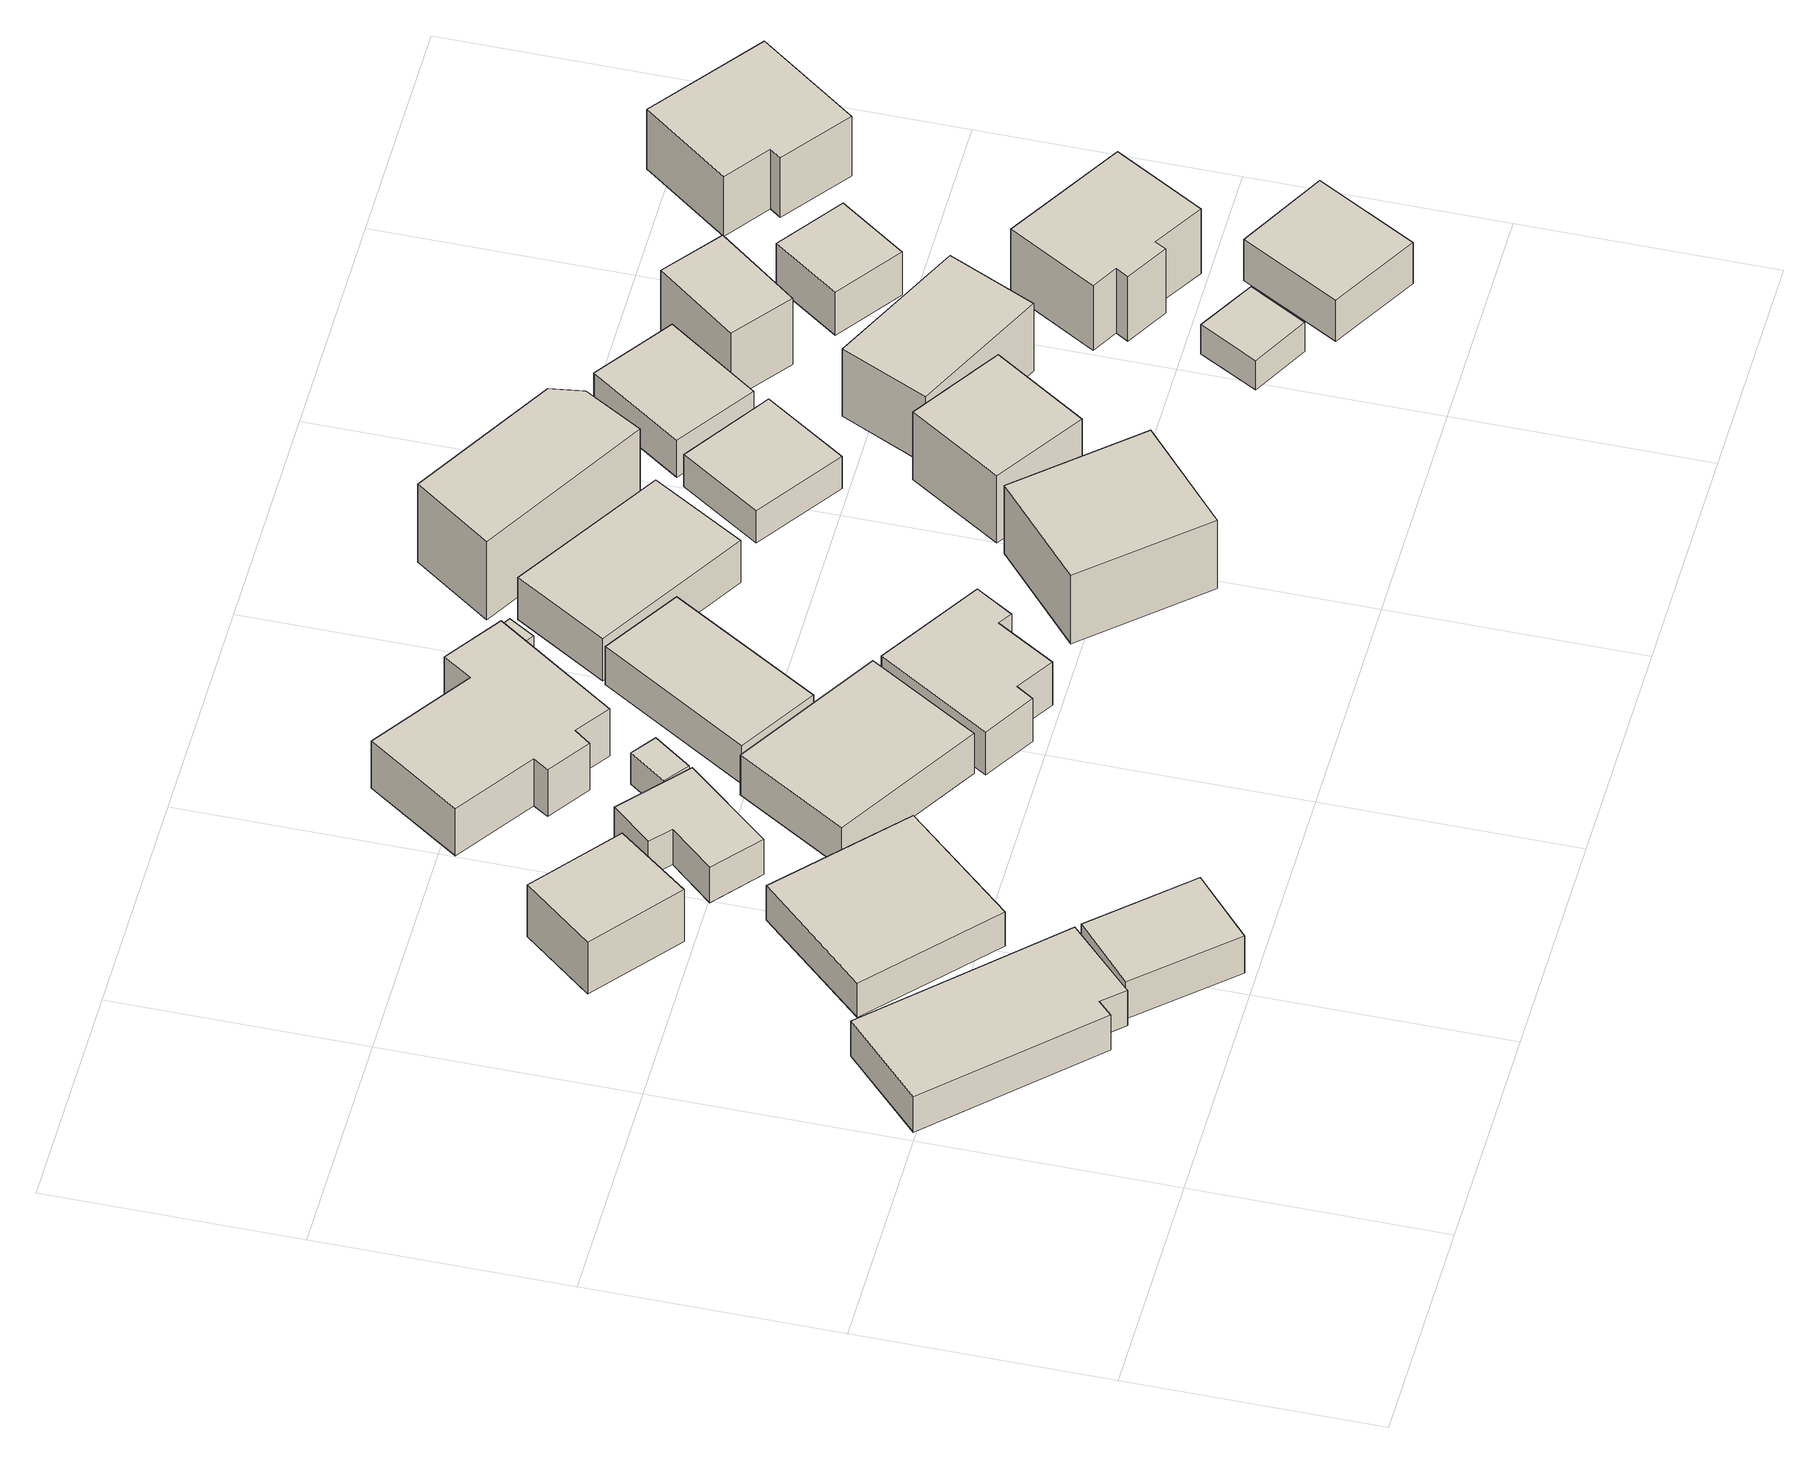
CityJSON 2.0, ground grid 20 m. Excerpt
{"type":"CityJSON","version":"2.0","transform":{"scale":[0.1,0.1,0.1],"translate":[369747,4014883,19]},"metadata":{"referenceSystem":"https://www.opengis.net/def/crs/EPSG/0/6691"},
"CityObjects":{
"building1":{"type":"Building","attributes":{"枝番":1,"利根川水系渡良瀬川洪水浸水想定区域（計画規模）.規模":"L1","利根川水系渡良瀬川洪水浸水想定区域（計画規模）.浸水ランク":"2","利根川水系渡良瀬川洪水浸水想定区域（計画規模）.浸水深":2.23,"利根川水系渡良瀬川洪水浸水想定区域（計画規模）.継続時間":8.4,"利根川水系渡良瀬川洪水浸水想定区域（想定最大規模）.規模":"L2","利根川水系渡良瀬川洪水浸水想定区域（想定最大規模）.浸水ランク":"3","利根川水系渡良瀬川洪水浸水想定区域（想定最大規模）.浸水深":3.75,"利根川水系渡良瀬川洪水浸水想定区域（想定最大規模）.継続時間":22.6,"利根川水系矢場川洪水浸水想定区域（想定最大規模）.規模":"L2","利根川水系矢場川洪水浸水想定区域（想定最大規模）.浸水ランク":"2","利根川水系矢場川洪水浸水想定区域（想定最大規模）.浸水深":1.28,"利根川水系矢場川洪水浸水想定区域（想定最大規模）.継続時間":8.6,"利根川水系多々良川洪水浸水想定区域（計画規模）.規模":"L1","利根川水系多々良川洪水浸水想定区域（計画規模）.浸水ランク":"2","利根川水系多々良川洪水浸水想定区域（計画規模）.浸水深":0.62,"利根川水系多々良川洪水浸水想定区域（想定最大規模）.規模":"L2","利根川水系多々良川洪水浸水想定区域（想定最大規模）.浸水ランク":"2","利根川水系多々良川洪水浸水想定区域（想定最大規模）.浸水深":1.09,"利根川水系多々良川洪水浸水想定区域（想定最大規模）.継続時間":2.5,"利根川水系利根川洪水浸水想定区域（想定最大規模）.規模":"L2","利根川水系利根川洪水浸水想定区域（想定最大規模）.浸水ランク":"2","利根川水系利根川洪水浸水想定区域（想定最大規模）.浸水深":1.74,"usage":"411","measuredHeight":6.1,"BuildingDetails.prefecture":"10","BuildingDetails.city":"10207","BuildingDetails.surveyYear":2016},"geometry":[{"type":"Solid","lod":"1","boundaries":[[[[0,1,2,3,4,5,6]],[[5,7,8,6]],[[4,9,7,5]],[[3,10,9,4]],[[2,11,10,3]],[[1,12,11,2]],[[0,13,12,1]],[[6,8,13,0]],[[7,9,10,11,12,13,8]]]]}]},
"building2":{"type":"Building","attributes":{"枝番":1,"利根川水系渡良瀬川洪水浸水想定区域（計画規模）.規模":"L1","利根川水系渡良瀬川洪水浸水想定区域（計画規模）.浸水ランク":"2","利根川水系渡良瀬川洪水浸水想定区域（計画規模）.浸水深":1.97,"利根川水系渡良瀬川洪水浸水想定区域（計画規模）.継続時間":10.8,"利根川水系渡良瀬川洪水浸水想定区域（想定最大規模）.規模":"L2","利根川水系渡良瀬川洪水浸水想定区域（想定最大規模）.浸水ランク":"3","利根川水系渡良瀬川洪水浸水想定区域（想定最大規模）.浸水深":3.52,"利根川水系渡良瀬川洪水浸水想定区域（想定最大規模）.継続時間":30.3,"利根川水系矢場川洪水浸水想定区域（想定最大規模）.規模":"L2","利根川水系矢場川洪水浸水想定区域（想定最大規模）.浸水ランク":"2","利根川水系矢場川洪水浸水想定区域（想定最大規模）.浸水深":1.08,"利根川水系矢場川洪水浸水想定区域（想定最大規模）.継続時間":14.1,"利根川水系多々良川洪水浸水想定区域（計画規模）.規模":"L1","利根川水系多々良川洪水浸水想定区域（計画規模）.浸水ランク":"1","利根川水系多々良川洪水浸水想定区域（計画規模）.浸水深":0.42,"利根川水系多々良川洪水浸水想定区域（想定最大規模）.規模":"L2","利根川水系多々良川洪水浸水想定区域（想定最大規模）.浸水ランク":"2","利根川水系多々良川洪水浸水想定区域（想定最大規模）.浸水深":0.89,"利根川水系多々良川洪水浸水想定区域（想定最大規模）.継続時間":11.7,"利根川水系利根川洪水浸水想定区域（想定最大規模）.規模":"L2","利根川水系利根川洪水浸水想定区域（想定最大規模）.浸水ランク":"2","利根川水系利根川洪水浸水想定区域（想定最大規模）.浸水深":1.64,"usage":"411","measuredHeight":4.4,"BuildingDetails.prefecture":"10","BuildingDetails.city":"10207","BuildingDetails.surveyYear":2016},"geometry":[{"type":"Solid","lod":"1","boundaries":[[[[14,15,16,17]],[[16,18,19,17]],[[15,20,18,16]],[[14,21,20,15]],[[17,19,21,14]],[[18,20,21,19]]]]}]},
"building3":{"type":"Building","attributes":{"枝番":1,"利根川水系渡良瀬川洪水浸水想定区域（計画規模）.規模":"L1","利根川水系渡良瀬川洪水浸水想定区域（計画規模）.浸水ランク":"2","利根川水系渡良瀬川洪水浸水想定区域（計画規模）.浸水深":1.77,"利根川水系渡良瀬川洪水浸水想定区域（計画規模）.継続時間":7.9,"利根川水系渡良瀬川洪水浸水想定区域（想定最大規模）.規模":"L2","利根川水系渡良瀬川洪水浸水想定区域（想定最大規模）.浸水ランク":"3","利根川水系渡良瀬川洪水浸水想定区域（想定最大規模）.浸水深":3.04,"利根川水系渡良瀬川洪水浸水想定区域（想定最大規模）.継続時間":21.4,"利根川水系矢場川洪水浸水想定区域（想定最大規模）.規模":"L2","利根川水系矢場川洪水浸水想定区域（想定最大規模）.浸水ランク":"2","利根川水系矢場川洪水浸水想定区域（想定最大規模）.浸水深":0.57,"利根川水系矢場川洪水浸水想定区域（想定最大規模）.継続時間":6.8,"利根川水系多々良川洪水浸水想定区域（計画規模）.規模":"L1","利根川水系多々良川洪水浸水想定区域（計画規模）.浸水ランク":"1","利根川水系多々良川洪水浸水想定区域（計画規模）.浸水深":0.02,"利根川水系多々良川洪水浸水想定区域（想定最大規模）.規模":"L2","利根川水系多々良川洪水浸水想定区域（想定最大規模）.浸水ランク":"1","利根川水系多々良川洪水浸水想定区域（想定最大規模）.浸水深":0.39,"利根川水系利根川洪水浸水想定区域（想定最大規模）.規模":"L2","利根川水系利根川洪水浸水想定区域（想定最大規模）.浸水ランク":"2","利根川水系利根川洪水浸水想定区域（想定最大規模）.浸水深":1.24,"usage":"411","measuredHeight":6,"BuildingDetails.prefecture":"10","BuildingDetails.city":"10207","BuildingDetails.surveyYear":2016},"geometry":[{"type":"Solid","lod":"1","boundaries":[[[[22,23,24,25]],[[24,26,27,25]],[[23,28,26,24]],[[22,29,28,23]],[[25,27,29,22]],[[26,28,29,27]]]]}]},
"building4":{"type":"Building","attributes":{"枝番":1,"利根川水系渡良瀬川洪水浸水想定区域（計画規模）.規模":"L1","利根川水系渡良瀬川洪水浸水想定区域（計画規模）.浸水ランク":"2","利根川水系渡良瀬川洪水浸水想定区域（計画規模）.浸水深":1.89,"利根川水系渡良瀬川洪水浸水想定区域（計画規模）.継続時間":7.7,"利根川水系渡良瀬川洪水浸水想定区域（想定最大規模）.規模":"L2","利根川水系渡良瀬川洪水浸水想定区域（想定最大規模）.浸水ランク":"3","利根川水系渡良瀬川洪水浸水想定区域（想定最大規模）.浸水深":3.06,"利根川水系渡良瀬川洪水浸水想定区域（想定最大規模）.継続時間":20.7,"利根川水系矢場川洪水浸水想定区域（想定最大規模）.規模":"L2","利根川水系矢場川洪水浸水想定区域（想定最大規模）.浸水ランク":"2","利根川水系矢場川洪水浸水想定区域（想定最大規模）.浸水深":0.57,"利根川水系矢場川洪水浸水想定区域（想定最大規模）.継続時間":5.4,"利根川水系多々良川洪水浸水想定区域（想定最大規模）.規模":"L2","利根川水系多々良川洪水浸水想定区域（想定最大規模）.浸水ランク":"1","利根川水系多々良川洪水浸水想定区域（想定最大規模）.浸水深":0.39,"利根川水系利根川洪水浸水想定区域（想定最大規模）.規模":"L2","利根川水系利根川洪水浸水想定区域（想定最大規模）.浸水ランク":"2","利根川水系利根川洪水浸水想定区域（想定最大規模）.浸水深":1.24,"usage":"411","measuredHeight":6,"BuildingDetails.prefecture":"10","BuildingDetails.city":"10207","BuildingDetails.surveyYear":2016},"geometry":[{"type":"Solid","lod":"1","boundaries":[[[[30,31,32,33]],[[32,34,35,33]],[[31,36,34,32]],[[30,37,36,31]],[[33,35,37,30]],[[34,36,37,35]]]]}]},
"building5":{"type":"Building","attributes":{"枝番":1,"利根川水系渡良瀬川洪水浸水想定区域（計画規模）.規模":"L1","利根川水系渡良瀬川洪水浸水想定区域（計画規模）.浸水ランク":"2","利根川水系渡良瀬川洪水浸水想定区域（計画規模）.浸水深":2.62,"利根川水系渡良瀬川洪水浸水想定区域（計画規模）.継続時間":7.7,"利根川水系渡良瀬川洪水浸水想定区域（想定最大規模）.規模":"L2","利根川水系渡良瀬川洪水浸水想定区域（想定最大規模）.浸水ランク":"3","利根川水系渡良瀬川洪水浸水想定区域（想定最大規模）.浸水深":3.75,"利根川水系渡良瀬川洪水浸水想定区域（想定最大規模）.継続時間":20.7,"利根川水系矢場川洪水浸水想定区域（想定最大規模）.規模":"L2","利根川水系矢場川洪水浸水想定区域（想定最大規模）.浸水ランク":"2","利根川水系矢場川洪水浸水想定区域（想定最大規模）.浸水深":1.28,"利根川水系矢場川洪水浸水想定区域（想定最大規模）.継続時間":5.4,"利根川水系多々良川洪水浸水想定区域（想定最大規模）.規模":"L2","利根川水系多々良川洪水浸水想定区域（想定最大規模）.浸水ランク":"2","利根川水系多々良川洪水浸水想定区域（想定最大規模）.浸水深":1.09,"利根川水系利根川洪水浸水想定区域（想定最大規模）.規模":"L2","利根川水系利根川洪水浸水想定区域（想定最大規模）.浸水ランク":"2","利根川水系利根川洪水浸水想定区域（想定最大規模）.浸水深":1.84,"usage":"411","measuredHeight":3.9,"BuildingDetails.prefecture":"10","BuildingDetails.city":"10207","BuildingDetails.surveyYear":2016},"geometry":[{"type":"Solid","lod":"1","boundaries":[[[[38,39,40,41,42,43]],[[42,44,45,43]],[[41,46,44,42]],[[40,47,46,41]],[[39,48,47,40]],[[38,49,48,39]],[[43,45,49,38]],[[44,46,47,48,49,45]]]]}]},
"building6":{"type":"Building","attributes":{"枝番":1,"利根川水系渡良瀬川洪水浸水想定区域（計画規模）.規模":"L1","利根川水系渡良瀬川洪水浸水想定区域（計画規模）.浸水ランク":"2","利根川水系渡良瀬川洪水浸水想定区域（計画規模）.浸水深":1.55,"利根川水系渡良瀬川洪水浸水想定区域（計画規模）.継続時間":7.9,"利根川水系渡良瀬川洪水浸水想定区域（想定最大規模）.規模":"L2","利根川水系渡良瀬川洪水浸水想定区域（想定最大規模）.浸水ランク":"2","利根川水系渡良瀬川洪水浸水想定区域（想定最大規模）.浸水深":2.74,"利根川水系渡良瀬川洪水浸水想定区域（想定最大規模）.継続時間":21.4,"利根川水系矢場川洪水浸水想定区域（想定最大規模）.規模":"L2","利根川水系矢場川洪水浸水想定区域（想定最大規模）.浸水ランク":"1","利根川水系矢場川洪水浸水想定区域（想定最大規模）.浸水深":0.28,"利根川水系矢場川洪水浸水想定区域（想定最大規模）.継続時間":6.8,"利根川水系多々良川洪水浸水想定区域（計画規模）.規模":"L1","利根川水系多々良川洪水浸水想定区域（想定最大規模）.規模":"L2","利根川水系多々良川洪水浸水想定区域（想定最大規模）.浸水ランク":"1","利根川水系多々良川洪水浸水想定区域（想定最大規模）.浸水深":0.09,"利根川水系利根川洪水浸水想定区域（想定最大規模）.規模":"L2","利根川水系利根川洪水浸水想定区域（想定最大規模）.浸水ランク":"2","利根川水系利根川洪水浸水想定区域（想定最大規模）.浸水深":1.04,"usage":"411","measuredHeight":5.1,"BuildingDetails.prefecture":"10","BuildingDetails.city":"10207","BuildingDetails.surveyYear":2016},"geometry":[{"type":"Solid","lod":"1","boundaries":[[[[50,51,52,53]],[[52,54,55,53]],[[51,56,54,52]],[[50,57,56,51]],[[53,55,57,50]],[[54,56,57,55]]]]}]},
"building7":{"type":"Building","attributes":{"枝番":1,"利根川水系渡良瀬川洪水浸水想定区域（計画規模）.規模":"L1","利根川水系渡良瀬川洪水浸水想定区域（計画規模）.浸水ランク":"2","利根川水系渡良瀬川洪水浸水想定区域（計画規模）.浸水深":2.62,"利根川水系渡良瀬川洪水浸水想定区域（計画規模）.継続時間":7.7,"利根川水系渡良瀬川洪水浸水想定区域（想定最大規模）.規模":"L2","利根川水系渡良瀬川洪水浸水想定区域（想定最大規模）.浸水ランク":"3","利根川水系渡良瀬川洪水浸水想定区域（想定最大規模）.浸水深":3.69,"利根川水系渡良瀬川洪水浸水想定区域（想定最大規模）.継続時間":20.7,"利根川水系矢場川洪水浸水想定区域（想定最大規模）.規模":"L2","利根川水系矢場川洪水浸水想定区域（想定最大規模）.浸水ランク":"2","利根川水系矢場川洪水浸水想定区域（想定最大規模）.浸水深":1.17,"利根川水系矢場川洪水浸水想定区域（想定最大規模）.継続時間":5.4,"利根川水系多々良川洪水浸水想定区域（想定最大規模）.規模":"L2","利根川水系多々良川洪水浸水想定区域（想定最大規模）.浸水ランク":"2","利根川水系多々良川洪水浸水想定区域（想定最大規模）.浸水深":0.99,"利根川水系利根川洪水浸水想定区域（想定最大規模）.規模":"L2","利根川水系利根川洪水浸水想定区域（想定最大規模）.浸水ランク":"2","利根川水系利根川洪水浸水想定区域（想定最大規模）.浸水深":1.74,"measuredHeight":3.4,"BuildingDetails.prefecture":"10","BuildingDetails.city":"10207"},"geometry":[{"type":"Solid","lod":"1","boundaries":[[[[58,59,60,61]],[[60,62,63,61]],[[59,64,62,60]],[[58,65,64,59]],[[61,63,65,58]],[[62,64,65,63]]]]}]},
"building8":{"type":"Building","attributes":{"枝番":1,"利根川水系渡良瀬川洪水浸水想定区域（計画規模）.規模":"L1","利根川水系渡良瀬川洪水浸水想定区域（計画規模）.浸水ランク":"2","利根川水系渡良瀬川洪水浸水想定区域（計画規模）.浸水深":2,"利根川水系渡良瀬川洪水浸水想定区域（計画規模）.継続時間":7.7,"利根川水系渡良瀬川洪水浸水想定区域（想定最大規模）.規模":"L2","利根川水系渡良瀬川洪水浸水想定区域（想定最大規模）.浸水ランク":"3","利根川水系渡良瀬川洪水浸水想定区域（想定最大規模）.浸水深":3.01,"利根川水系渡良瀬川洪水浸水想定区域（想定最大規模）.継続時間":20.7,"利根川水系矢場川洪水浸水想定区域（想定最大規模）.規模":"L2","利根川水系矢場川洪水浸水想定区域（想定最大規模）.浸水ランク":"1","利根川水系矢場川洪水浸水想定区域（想定最大規模）.浸水深":0.48,"利根川水系矢場川洪水浸水想定区域（想定最大規模）.継続時間":5.4,"利根川水系多々良川洪水浸水想定区域（想定最大規模）.規模":"L2","利根川水系多々良川洪水浸水想定区域（想定最大規模）.浸水ランク":"1","利根川水系多々良川洪水浸水想定区域（想定最大規模）.浸水深":0.28,"利根川水系利根川洪水浸水想定区域（想定最大規模）.規模":"L2","利根川水系利根川洪水浸水想定区域（想定最大規模）.浸水ランク":"2","利根川水系利根川洪水浸水想定区域（想定最大規模）.浸水深":0.937,"usage":"411","measuredHeight":8.1,"BuildingDetails.prefecture":"10","BuildingDetails.city":"10207","BuildingDetails.surveyYear":2016},"geometry":[{"type":"Solid","lod":"1","boundaries":[[[[66,67,68,69,70,71,72,73,74,75]],[[74,76,77,75]],[[73,78,76,74]],[[72,79,78,73]],[[71,80,79,72]],[[70,81,80,71]],[[69,82,81,70]],[[68,83,82,69]],[[67,84,83,68]],[[66,85,84,67]],[[75,77,85,66]],[[76,78,79,80,81,82,83,84,85,77]]]]}]},
"building9":{"type":"Building","attributes":{"枝番":1,"利根川水系渡良瀬川洪水浸水想定区域（計画規模）.規模":"L1","利根川水系渡良瀬川洪水浸水想定区域（計画規模）.浸水ランク":"2","利根川水系渡良瀬川洪水浸水想定区域（計画規模）.浸水深":1.52,"利根川水系渡良瀬川洪水浸水想定区域（計画規模）.継続時間":8.6,"利根川水系渡良瀬川洪水浸水想定区域（想定最大規模）.規模":"L2","利根川水系渡良瀬川洪水浸水想定区域（想定最大規模）.浸水ランク":"2","利根川水系渡良瀬川洪水浸水想定区域（想定最大規模）.浸水深":2.83,"利根川水系渡良瀬川洪水浸水想定区域（想定最大規模）.継続時間":23,"利根川水系矢場川洪水浸水想定区域（想定最大規模）.規模":"L2","利根川水系矢場川洪水浸水想定区域（想定最大規模）.浸水ランク":"1","利根川水系矢場川洪水浸水想定区域（想定最大規模）.浸水深":0.38,"利根川水系矢場川洪水浸水想定区域（想定最大規模）.継続時間":9,"利根川水系多々良川洪水浸水想定区域（計画規模）.規模":"L1","利根川水系多々良川洪水浸水想定区域（計画規模）.浸水ランク":"1","利根川水系多々良川洪水浸水想定区域（計画規模）.浸水深":0.42,"利根川水系多々良川洪水浸水想定区域（想定最大規模）.規模":"L2","利根川水系多々良川洪水浸水想定区域（想定最大規模）.浸水ランク":"1","利根川水系多々良川洪水浸水想定区域（想定最大規模）.浸水深":0.19,"利根川水系多々良川洪水浸水想定区域（想定最大規模）.継続時間":3.7,"利根川水系利根川洪水浸水想定区域（想定最大規模）.規模":"L2","利根川水系利根川洪水浸水想定区域（想定最大規模）.浸水ランク":"2","利根川水系利根川洪水浸水想定区域（想定最大規模）.浸水深":0.837,"measuredHeight":5.2,"BuildingDetails.prefecture":"10","BuildingDetails.city":"10207"},"geometry":[{"type":"Solid","lod":"1","boundaries":[[[[86,87,88,89,90,91,92,93]],[[92,94,95,93]],[[91,96,94,92]],[[90,97,96,91]],[[89,98,97,90]],[[88,99,98,89]],[[87,100,99,88]],[[86,101,100,87]],[[93,95,101,86]],[[94,96,97,98,99,100,101,95]]]]}]},
"building10":{"type":"Building","attributes":{"枝番":1,"利根川水系渡良瀬川洪水浸水想定区域（計画規模）.規模":"L1","利根川水系渡良瀬川洪水浸水想定区域（計画規模）.浸水ランク":"2","利根川水系渡良瀬川洪水浸水想定区域（計画規模）.浸水深":1.91,"利根川水系渡良瀬川洪水浸水想定区域（計画規模）.継続時間":7.7,"利根川水系渡良瀬川洪水浸水想定区域（想定最大規模）.規模":"L2","利根川水系渡良瀬川洪水浸水想定区域（想定最大規模）.浸水ランク":"3","利根川水系渡良瀬川洪水浸水想定区域（想定最大規模）.浸水深":3.06,"利根川水系渡良瀬川洪水浸水想定区域（想定最大規模）.継続時間":20.7,"利根川水系矢場川洪水浸水想定区域（想定最大規模）.規模":"L2","利根川水系矢場川洪水浸水想定区域（想定最大規模）.浸水ランク":"2","利根川水系矢場川洪水浸水想定区域（想定最大規模）.浸水深":0.57,"利根川水系矢場川洪水浸水想定区域（想定最大規模）.継続時間":5.4,"利根川水系多々良川洪水浸水想定区域（計画規模）.規模":"L1","利根川水系多々良川洪水浸水想定区域（想定最大規模）.規模":"L2","利根川水系多々良川洪水浸水想定区域（想定最大規模）.浸水ランク":"1","利根川水系多々良川洪水浸水想定区域（想定最大規模）.浸水深":0.39,"利根川水系利根川洪水浸水想定区域（想定最大規模）.規模":"L2","利根川水系利根川洪水浸水想定区域（想定最大規模）.浸水ランク":"2","利根川水系利根川洪水浸水想定区域（想定最大規模）.浸水深":1.24,"usage":"411","measuredHeight":4.9,"BuildingDetails.prefecture":"10","BuildingDetails.city":"10207","BuildingDetails.surveyYear":2016},"geometry":[{"type":"Solid","lod":"1","boundaries":[[[[102,103,104,105]],[[104,106,107,105]],[[103,108,106,104]],[[102,109,108,103]],[[105,107,109,102]],[[106,108,109,107]]]]}]},
"building11":{"type":"Building","attributes":{"枝番":1,"利根川水系渡良瀬川洪水浸水想定区域（計画規模）.規模":"L1","利根川水系渡良瀬川洪水浸水想定区域（計画規模）.浸水ランク":"2","利根川水系渡良瀬川洪水浸水想定区域（計画規模）.浸水深":1.91,"利根川水系渡良瀬川洪水浸水想定区域（計画規模）.継続時間":7.7,"利根川水系渡良瀬川洪水浸水想定区域（想定最大規模）.規模":"L2","利根川水系渡良瀬川洪水浸水想定区域（想定最大規模）.浸水ランク":"2","利根川水系渡良瀬川洪水浸水想定区域（想定最大規模）.浸水深":2.91,"利根川水系渡良瀬川洪水浸水想定区域（想定最大規模）.継続時間":20.7,"利根川水系矢場川洪水浸水想定区域（想定最大規模）.規模":"L2","利根川水系矢場川洪水浸水想定区域（想定最大規模）.浸水ランク":"1","利根川水系矢場川洪水浸水想定区域（想定最大規模）.浸水深":0.38,"利根川水系矢場川洪水浸水想定区域（想定最大規模）.継続時間":5.4,"利根川水系多々良川洪水浸水想定区域（計画規模）.規模":"L1","利根川水系多々良川洪水浸水想定区域（想定最大規模）.規模":"L2","利根川水系多々良川洪水浸水想定区域（想定最大規模）.浸水ランク":"1","利根川水系多々良川洪水浸水想定区域（想定最大規模）.浸水深":0.19,"利根川水系利根川洪水浸水想定区域（想定最大規模）.規模":"L2","利根川水系利根川洪水浸水想定区域（想定最大規模）.浸水ランク":"2","利根川水系利根川洪水浸水想定区域（想定最大規模）.浸水深":1.04,"measuredHeight":3.5,"BuildingDetails.prefecture":"10","BuildingDetails.city":"10207"},"geometry":[{"type":"Solid","lod":"1","boundaries":[[[[110,111,112,113]],[[112,114,115,113]],[[111,116,114,112]],[[110,117,116,111]],[[113,115,117,110]],[[114,116,117,115]]]]}]},
"building12":{"type":"Building","attributes":{"枝番":1,"利根川水系渡良瀬川洪水浸水想定区域（計画規模）.規模":"L1","利根川水系渡良瀬川洪水浸水想定区域（計画規模）.浸水ランク":"2","利根川水系渡良瀬川洪水浸水想定区域（計画規模）.浸水深":2.31,"利根川水系渡良瀬川洪水浸水想定区域（計画規模）.継続時間":8.3,"利根川水系渡良瀬川洪水浸水想定区域（想定最大規模）.規模":"L2","利根川水系渡良瀬川洪水浸水想定区域（想定最大規模）.浸水ランク":"3","利根川水系渡良瀬川洪水浸水想定区域（想定最大規模）.浸水深":3.23,"利根川水系渡良瀬川洪水浸水想定区域（想定最大規模）.継続時間":21.8,"利根川水系矢場川洪水浸水想定区域（想定最大規模）.規模":"L2","利根川水系矢場川洪水浸水想定区域（想定最大規模）.浸水ランク":"2","利根川水系矢場川洪水浸水想定区域（想定最大規模）.浸水深":0.68,"利根川水系矢場川洪水浸水想定区域（想定最大規模）.継続時間":7.4,"利根川水系多々良川洪水浸水想定区域（計画規模）.規模":"L1","利根川水系多々良川洪水浸水想定区域（計画規模）.浸水ランク":"1","利根川水系多々良川洪水浸水想定区域（計画規模）.浸水深":0.02,"利根川水系多々良川洪水浸水想定区域（想定最大規模）.規模":"L2","利根川水系多々良川洪水浸水想定区域（想定最大規模）.浸水ランク":"1","利根川水系多々良川洪水浸水想定区域（想定最大規模）.浸水深":0.49,"利根川水系利根川洪水浸水想定区域（想定最大規模）.規模":"L2","利根川水系利根川洪水浸水想定区域（想定最大規模）.浸水ランク":"2","利根川水系利根川洪水浸水想定区域（想定最大規模）.浸水深":1.24,"usage":"411","measuredHeight":5.4,"BuildingDetails.prefecture":"10","BuildingDetails.city":"10207","BuildingDetails.surveyYear":2016},"geometry":[{"type":"Solid","lod":"1","boundaries":[[[[118,119,120,121]],[[120,122,123,121]],[[119,124,122,120]],[[118,125,124,119]],[[121,123,125,118]],[[122,124,125,123]]]]}]},
"building13":{"type":"Building","attributes":{"枝番":1,"利根川水系渡良瀬川洪水浸水想定区域（計画規模）.規模":"L1","利根川水系渡良瀬川洪水浸水想定区域（計画規模）.浸水ランク":"2","利根川水系渡良瀬川洪水浸水想定区域（計画規模）.浸水深":1.08,"利根川水系渡良瀬川洪水浸水想定区域（計画規模）.継続時間":8.6,"利根川水系渡良瀬川洪水浸水想定区域（想定最大規模）.規模":"L2","利根川水系渡良瀬川洪水浸水想定区域（想定最大規模）.浸水ランク":"2","利根川水系渡良瀬川洪水浸水想定区域（想定最大規模）.浸水深":2.6,"利根川水系渡良瀬川洪水浸水想定区域（想定最大規模）.継続時間":23,"利根川水系矢場川洪水浸水想定区域（想定最大規模）.規模":"L2","利根川水系矢場川洪水浸水想定区域（想定最大規模）.浸水ランク":"1","利根川水系矢場川洪水浸水想定区域（想定最大規模）.浸水深":0.18,"利根川水系矢場川洪水浸水想定区域（想定最大規模）.継続時間":9,"利根川水系多々良川洪水浸水想定区域（計画規模）.規模":"L1","利根川水系多々良川洪水浸水想定区域（計画規模）.浸水ランク":"1","利根川水系多々良川洪水浸水想定区域（計画規模）.浸水深":0.02,"利根川水系多々良川洪水浸水想定区域（想定最大規模）.規模":"L2","利根川水系多々良川洪水浸水想定区域（想定最大規模）.浸水ランク":"1","利根川水系多々良川洪水浸水想定区域（想定最大規模）.浸水深":0.09,"利根川水系多々良川洪水浸水想定区域（想定最大規模）.継続時間":3.7,"利根川水系利根川洪水浸水想定区域（想定最大規模）.規模":"L2","利根川水系利根川洪水浸水想定区域（想定最大規模）.浸水ランク":"2","利根川水系利根川洪水浸水想定区域（想定最大規模）.浸水深":0.937,"usage":"411","measuredHeight":7.8,"BuildingDetails.prefecture":"10","BuildingDetails.city":"10207","BuildingDetails.surveyYear":2016},"geometry":[{"type":"Solid","lod":"1","boundaries":[[[[126,127,128,129]],[[128,130,131,129]],[[127,132,130,128]],[[126,133,132,127]],[[129,131,133,126]],[[130,132,133,131]]]]}]},
"building14":{"type":"Building","attributes":{"枝番":1,"利根川水系渡良瀬川洪水浸水想定区域（計画規模）.規模":"L1","利根川水系渡良瀬川洪水浸水想定区域（計画規模）.浸水ランク":"2","利根川水系渡良瀬川洪水浸水想定区域（計画規模）.浸水深":2.35,"利根川水系渡良瀬川洪水浸水想定区域（計画規模）.継続時間":8.3,"利根川水系渡良瀬川洪水浸水想定区域（想定最大規模）.規模":"L2","利根川水系渡良瀬川洪水浸水想定区域（想定最大規模）.浸水ランク":"3","利根川水系渡良瀬川洪水浸水想定区域（想定最大規模）.浸水深":3.2,"利根川水系渡良瀬川洪水浸水想定区域（想定最大規模）.継続時間":21.8,"利根川水系矢場川洪水浸水想定区域（想定最大規模）.規模":"L2","利根川水系矢場川洪水浸水想定区域（想定最大規模）.浸水ランク":"2","利根川水系矢場川洪水浸水想定区域（想定最大規模）.浸水深":0.57,"利根川水系矢場川洪水浸水想定区域（想定最大規模）.継続時間":7.4,"利根川水系多々良川洪水浸水想定区域（計画規模）.規模":"L1","利根川水系多々良川洪水浸水想定区域（計画規模）.浸水ランク":"1","利根川水系多々良川洪水浸水想定区域（計画規模）.浸水深":0.12,"利根川水系多々良川洪水浸水想定区域（想定最大規模）.規模":"L2","利根川水系多々良川洪水浸水想定区域（想定最大規模）.浸水ランク":"1","利根川水系多々良川洪水浸水想定区域（想定最大規模）.浸水深":0.39,"利根川水系利根川洪水浸水想定区域（想定最大規模）.規模":"L2","利根川水系利根川洪水浸水想定区域（想定最大規模）.浸水ランク":"2","利根川水系利根川洪水浸水想定区域（想定最大規模）.浸水深":1.14,"usage":"441","measuredHeight":8.6,"BuildingDetails.prefecture":"10","BuildingDetails.city":"10207","BuildingDetails.surveyYear":2016},"geometry":[{"type":"Solid","lod":"1","boundaries":[[[[134,135,136,137,138]],[[137,139,140,138]],[[136,141,139,137]],[[135,142,141,136]],[[134,143,142,135]],[[138,140,143,134]],[[139,141,142,143,140]]]]}]},
"building15":{"type":"Building","attributes":{"枝番":1,"利根川水系渡良瀬川洪水浸水想定区域（計画規模）.規模":"L1","利根川水系渡良瀬川洪水浸水想定区域（計画規模）.浸水ランク":"2","利根川水系渡良瀬川洪水浸水想定区域（計画規模）.浸水深":1.7,"利根川水系渡良瀬川洪水浸水想定区域（計画規模）.継続時間":8.6,"利根川水系渡良瀬川洪水浸水想定区域（想定最大規模）.規模":"L2","利根川水系渡良瀬川洪水浸水想定区域（想定最大規模）.浸水ランク":"3","利根川水系渡良瀬川洪水浸水想定区域（想定最大規模）.浸水深":3.12,"利根川水系渡良瀬川洪水浸水想定区域（想定最大規模）.継続時間":23,"利根川水系矢場川洪水浸水想定区域（想定最大規模）.規模":"L2","利根川水系矢場川洪水浸水想定区域（想定最大規模）.浸水ランク":"2","利根川水系矢場川洪水浸水想定区域（想定最大規模）.浸水深":0.68,"利根川水系矢場川洪水浸水想定区域（想定最大規模）.継続時間":9,"利根川水系多々良川洪水浸水想定区域（計画規模）.規模":"L1","利根川水系多々良川洪水浸水想定区域（計画規模）.浸水ランク":"1","利根川水系多々良川洪水浸水想定区域（計画規模）.浸水深":0.02,"利根川水系多々良川洪水浸水想定区域（想定最大規模）.規模":"L2","利根川水系多々良川洪水浸水想定区域（想定最大規模）.浸水ランク":"1","利根川水系多々良川洪水浸水想定区域（想定最大規模）.浸水深":0.49,"利根川水系多々良川洪水浸水想定区域（想定最大規模）.継続時間":3.7,"利根川水系利根川洪水浸水想定区域（想定最大規模）.規模":"L2","利根川水系利根川洪水浸水想定区域（想定最大規模）.浸水ランク":"2","利根川水系利根川洪水浸水想定区域（想定最大規模）.浸水深":1.44,"usage":"411","measuredHeight":7.5,"BuildingDetails.prefecture":"10","BuildingDetails.city":"10207","BuildingDetails.surveyYear":2016},"geometry":[{"type":"Solid","lod":"1","boundaries":[[[[144,145,146,147]],[[146,148,149,147]],[[145,150,148,146]],[[144,151,150,145]],[[147,149,151,144]],[[148,150,151,149]]]]}]},
"building16":{"type":"Building","attributes":{"枝番":1,"利根川水系渡良瀬川洪水浸水想定区域（計画規模）.規模":"L1","利根川水系渡良瀬川洪水浸水想定区域（計画規模）.浸水ランク":"2","利根川水系渡良瀬川洪水浸水想定区域（計画規模）.浸水深":2.2,"利根川水系渡良瀬川洪水浸水想定区域（計画規模）.継続時間":8.3,"利根川水系渡良瀬川洪水浸水想定区域（想定最大規模）.規模":"L2","利根川水系渡良瀬川洪水浸水想定区域（想定最大規模）.浸水ランク":"3","利根川水系渡良瀬川洪水浸水想定区域（想定最大規模）.浸水深":3.29,"利根川水系渡良瀬川洪水浸水想定区域（想定最大規模）.継続時間":21.8,"利根川水系矢場川洪水浸水想定区域（想定最大規模）.規模":"L2","利根川水系矢場川洪水浸水想定区域（想定最大規模）.浸水ランク":"2","利根川水系矢場川洪水浸水想定区域（想定最大規模）.浸水深":0.78,"利根川水系矢場川洪水浸水想定区域（想定最大規模）.継続時間":7.4,"利根川水系多々良川洪水浸水想定区域（計画規模）.規模":"L1","利根川水系多々良川洪水浸水想定区域（計画規模）.浸水ランク":"1","利根川水系多々良川洪水浸水想定区域（計画規模）.浸水深":0.12,"利根川水系多々良川洪水浸水想定区域（想定最大規模）.規模":"L2","利根川水系多々良川洪水浸水想定区域（想定最大規模）.浸水ランク":"2","利根川水系多々良川洪水浸水想定区域（想定最大規模）.浸水深":0.58,"利根川水系利根川洪水浸水想定区域（想定最大規模）.規模":"L2","利根川水系利根川洪水浸水想定区域（想定最大規模）.浸水ランク":"2","利根川水系利根川洪水浸水想定区域（想定最大規模）.浸水深":1.64,"usage":"411","measuredHeight":3.7,"BuildingDetails.prefecture":"10","BuildingDetails.city":"10207","BuildingDetails.surveyYear":2016},"geometry":[{"type":"Solid","lod":"1","boundaries":[[[[152,153,154,155]],[[154,156,157,155]],[[153,158,156,154]],[[152,159,158,153]],[[155,157,159,152]],[[156,158,159,157]]]]}]},
"building17":{"type":"Building","attributes":{"枝番":1,"利根川水系渡良瀬川洪水浸水想定区域（計画規模）.規模":"L1","利根川水系渡良瀬川洪水浸水想定区域（計画規模）.浸水ランク":"2","利根川水系渡良瀬川洪水浸水想定区域（計画規模）.浸水深":2.29,"利根川水系渡良瀬川洪水浸水想定区域（計画規模）.継続時間":8.3,"利根川水系渡良瀬川洪水浸水想定区域（想定最大規模）.規模":"L2","利根川水系渡良瀬川洪水浸水想定区域（想定最大規模）.浸水ランク":"3","利根川水系渡良瀬川洪水浸水想定区域（想定最大規模）.浸水深":3.23,"利根川水系渡良瀬川洪水浸水想定区域（想定最大規模）.継続時間":21.8,"利根川水系矢場川洪水浸水想定区域（想定最大規模）.規模":"L2","利根川水系矢場川洪水浸水想定区域（想定最大規模）.浸水ランク":"2","利根川水系矢場川洪水浸水想定区域（想定最大規模）.浸水深":0.68,"利根川水系矢場川洪水浸水想定区域（想定最大規模）.継続時間":7.4,"利根川水系多々良川洪水浸水想定区域（計画規模）.規模":"L1","利根川水系多々良川洪水浸水想定区域（計画規模）.浸水ランク":"1","利根川水系多々良川洪水浸水想定区域（計画規模）.浸水深":0.02,"利根川水系多々良川洪水浸水想定区域（想定最大規模）.規模":"L2","利根川水系多々良川洪水浸水想定区域（想定最大規模）.浸水ランク":"1","利根川水系多々良川洪水浸水想定区域（想定最大規模）.浸水深":0.49,"利根川水系利根川洪水浸水想定区域（想定最大規模）.規模":"L2","利根川水系利根川洪水浸水想定区域（想定最大規模）.浸水ランク":"2","利根川水系利根川洪水浸水想定区域（想定最大規模）.浸水深":1.44,"usage":"441","measuredHeight":4.1,"BuildingDetails.prefecture":"10","BuildingDetails.city":"10207","BuildingDetails.surveyYear":2016},"geometry":[{"type":"Solid","lod":"1","boundaries":[[[[160,161,162,163]],[[162,164,165,163]],[[161,166,164,162]],[[160,167,166,161]],[[163,165,167,160]],[[164,166,167,165]]]]}]},
"building18":{"type":"Building","attributes":{"枝番":1,"利根川水系渡良瀬川洪水浸水想定区域（計画規模）.規模":"L1","利根川水系渡良瀬川洪水浸水想定区域（計画規模）.浸水ランク":"2","利根川水系渡良瀬川洪水浸水想定区域（計画規模）.浸水深":2.08,"利根川水系渡良瀬川洪水浸水想定区域（計画規模）.継続時間":8.4,"利根川水系渡良瀬川洪水浸水想定区域（想定最大規模）.規模":"L2","利根川水系渡良瀬川洪水浸水想定区域（想定最大規模）.浸水ランク":"3","利根川水系渡良瀬川洪水浸水想定区域（想定最大規模）.浸水深":3.24,"利根川水系渡良瀬川洪水浸水想定区域（想定最大規模）.継続時間":21.4,"利根川水系矢場川洪水浸水想定区域（想定最大規模）.規模":"L2","利根川水系矢場川洪水浸水想定区域（想定最大規模）.浸水ランク":"2","利根川水系矢場川洪水浸水想定区域（想定最大規模）.浸水深":0.78,"利根川水系矢場川洪水浸水想定区域（想定最大規模）.継続時間":6.8,"利根川水系多々良川洪水浸水想定区域（計画規模）.規模":"L1","利根川水系多々良川洪水浸水想定区域（計画規模）.浸水ランク":"1","利根川水系多々良川洪水浸水想定区域（計画規模）.浸水深":0.12,"利根川水系多々良川洪水浸水想定区域（想定最大規模）.規模":"L2","利根川水系多々良川洪水浸水想定区域（想定最大規模）.浸水ランク":"2","利根川水系多々良川洪水浸水想定区域（想定最大規模）.浸水深":0.58,"利根川水系利根川洪水浸水想定区域（想定最大規模）.規模":"L2","利根川水系利根川洪水浸水想定区域（想定最大規模）.浸水ランク":"2","利根川水系利根川洪水浸水想定区域（想定最大規模）.浸水深":1.14,"usage":"411","measuredHeight":7.6,"BuildingDetails.prefecture":"10","BuildingDetails.city":"10207","BuildingDetails.surveyYear":2016},"geometry":[{"type":"Solid","lod":"1","boundaries":[[[[168,169,170,171]],[[170,172,173,171]],[[169,174,172,170]],[[168,175,174,169]],[[171,173,175,168]],[[172,174,175,173]]]]}]},
"building19":{"type":"Building","attributes":{"枝番":1,"利根川水系渡良瀬川洪水浸水想定区域（計画規模）.規模":"L1","利根川水系渡良瀬川洪水浸水想定区域（計画規模）.浸水ランク":"2","利根川水系渡良瀬川洪水浸水想定区域（計画規模）.浸水深":1.5,"利根川水系渡良瀬川洪水浸水想定区域（計画規模）.継続時間":8.4,"利根川水系渡良瀬川洪水浸水想定区域（想定最大規模）.規模":"L2","利根川水系渡良瀬川洪水浸水想定区域（想定最大規模）.浸水ランク":"2","利根川水系渡良瀬川洪水浸水想定区域（想定最大規模）.浸水深":2.91,"利根川水系渡良瀬川洪水浸水想定区域（想定最大規模）.継続時間":22.1,"利根川水系矢場川洪水浸水想定区域（想定最大規模）.規模":"L2","利根川水系矢場川洪水浸水想定区域（想定最大規模）.浸水ランク":"1","利根川水系矢場川洪水浸水想定区域（想定最大規模）.浸水深":0.48,"利根川水系矢場川洪水浸水想定区域（想定最大規模）.継続時間":7.8,"利根川水系多々良川洪水浸水想定区域（計画規模）.規模":"L1","利根川水系多々良川洪水浸水想定区域（計画規模）.浸水ランク":"1","利根川水系多々良川洪水浸水想定区域（計画規模）.浸水深":0.22,"利根川水系多々良川洪水浸水想定区域（想定最大規模）.規模":"L2","利根川水系多々良川洪水浸水想定区域（想定最大規模）.浸水ランク":"1","利根川水系多々良川洪水浸水想定区域（想定最大規模）.浸水深":0.28,"利根川水系多々良川洪水浸水想定区域（想定最大規模）.継続時間":0.7,"利根川水系利根川洪水浸水想定区域（想定最大規模）.規模":"L2","利根川水系利根川洪水浸水想定区域（想定最大規模）.浸水ランク":"2","利根川水系利根川洪水浸水想定区域（想定最大規模）.浸水深":1.04,"BuildingDetails.prefecture":"10","BuildingDetails.city":"10207"},"geometry":[{"type":"Solid","lod":"1","boundaries":[[[[176,177,178,179]],[[178,180,181,179]],[[177,182,180,178]],[[176,183,182,177]],[[179,181,183,176]],[[180,182,183,181]]]]}]},
"building20":{"type":"Building","attributes":{"枝番":1,"利根川水系渡良瀬川洪水浸水想定区域（計画規模）.規模":"L1","利根川水系渡良瀬川洪水浸水想定区域（計画規模）.浸水ランク":"2","利根川水系渡良瀬川洪水浸水想定区域（計画規模）.浸水深":2.15,"利根川水系渡良瀬川洪水浸水想定区域（計画規模）.継続時間":8.4,"利根川水系渡良瀬川洪水浸水想定区域（想定最大規模）.規模":"L2","利根川水系渡良瀬川洪水浸水想定区域（想定最大規模）.浸水ランク":"3","利根川水系渡良瀬川洪水浸水想定区域（想定最大規模）.浸水深":3.14,"利根川水系渡良瀬川洪水浸水想定区域（想定最大規模）.継続時間":21.4,"利根川水系矢場川洪水浸水想定区域（想定最大規模）.規模":"L2","利根川水系矢場川洪水浸水想定区域（想定最大規模）.浸水ランク":"2","利根川水系矢場川洪水浸水想定区域（想定最大規模）.浸水深":0.57,"利根川水系矢場川洪水浸水想定区域（想定最大規模）.継続時間":6.8,"利根川水系多々良川洪水浸水想定区域（想定最大規模）.規模":"L2","利根川水系多々良川洪水浸水想定区域（想定最大規模）.浸水ランク":"1","利根川水系多々良川洪水浸水想定区域（想定最大規模）.浸水深":0.39,"利根川水系利根川洪水浸水想定区域（想定最大規模）.規模":"L2","利根川水系利根川洪水浸水想定区域（想定最大規模）.浸水ランク":"2","利根川水系利根川洪水浸水想定区域（想定最大規模）.浸水深":1.04,"usage":"411","measuredHeight":7,"BuildingDetails.prefecture":"10","BuildingDetails.city":"10207","BuildingDetails.surveyYear":2016},"geometry":[{"type":"Solid","lod":"1","boundaries":[[[[184,185,186,187]],[[186,188,189,187]],[[185,190,188,186]],[[184,191,190,185]],[[187,189,191,184]],[[188,190,191,189]]]]}]},
"building21":{"type":"Building","attributes":{"枝番":1,"利根川水系渡良瀬川洪水浸水想定区域（計画規模）.規模":"L1","利根川水系渡良瀬川洪水浸水想定区域（計画規模）.浸水ランク":"2","利根川水系渡良瀬川洪水浸水想定区域（計画規模）.浸水深":1.92,"利根川水系渡良瀬川洪水浸水想定区域（計画規模）.継続時間":8.4,"利根川水系渡良瀬川洪水浸水想定区域（想定最大規模）.規模":"L2","利根川水系渡良瀬川洪水浸水想定区域（想定最大規模）.浸水ランク":"3","利根川水系渡良瀬川洪水浸水想定区域（想定最大規模）.浸水深":3.4,"利根川水系渡良瀬川洪水浸水想定区域（想定最大規模）.継続時間":22.1,"利根川水系矢場川洪水浸水想定区域（想定最大規模）.規模":"L2","利根川水系矢場川洪水浸水想定区域（想定最大規模）.浸水ランク":"2","利根川水系矢場川洪水浸水想定区域（想定最大規模）.浸水深":0.98,"利根川水系矢場川洪水浸水想定区域（想定最大規模）.継続時間":7.8,"利根川水系多々良川洪水浸水想定区域（計画規模）.規模":"L1","利根川水系多々良川洪水浸水想定区域（計画規模）.浸水ランク":"1","利根川水系多々良川洪水浸水想定区域（計画規模）.浸水深":0.32,"利根川水系多々良川洪水浸水想定区域（想定最大規模）.規模":"L2","利根川水系多々良川洪水浸水想定区域（想定最大規模）.浸水ランク":"2","利根川水系多々良川洪水浸水想定区域（想定最大規模）.浸水深":0.79,"利根川水系多々良川洪水浸水想定区域（想定最大規模）.継続時間":0.7,"利根川水系利根川洪水浸水想定区域（想定最大規模）.規模":"L2","利根川水系利根川洪水浸水想定区域（想定最大規模）.浸水ランク":"2","利根川水系利根川洪水浸水想定区域（想定最大規模）.浸水深":1.44,"usage":"411","measuredHeight":5,"BuildingDetails.prefecture":"10","BuildingDetails.city":"10207","BuildingDetails.surveyYear":2016},"geometry":[{"type":"Solid","lod":"1","boundaries":[[[[192,193,194,195]],[[194,196,197,195]],[[193,198,196,194]],[[192,199,198,193]],[[195,197,199,192]],[[196,198,199,197]]]]}]},
"building22":{"type":"Building","attributes":{"枝番":1,"利根川水系渡良瀬川洪水浸水想定区域（計画規模）.規模":"L1","利根川水系渡良瀬川洪水浸水想定区域（計画規模）.浸水ランク":"2","利根川水系渡良瀬川洪水浸水想定区域（計画規模）.浸水深":1.69,"利根川水系渡良瀬川洪水浸水想定区域（計画規模）.継続時間":8.4,"利根川水系渡良瀬川洪水浸水想定区域（想定最大規模）.規模":"L2","利根川水系渡良瀬川洪水浸水想定区域（想定最大規模）.浸水ランク":"2","利根川水系渡良瀬川洪水浸水想定区域（想定最大規模）.浸水深":2.85,"利根川水系渡良瀬川洪水浸水想定区域（想定最大規模）.継続時間":22.1,"利根川水系矢場川洪水浸水想定区域（想定最大規模）.規模":"L2","利根川水系矢場川洪水浸水想定区域（想定最大規模）.浸水ランク":"1","利根川水系矢場川洪水浸水想定区域（想定最大規模）.浸水深":0.38,"利根川水系矢場川洪水浸水想定区域（想定最大規模）.継続時間":7.8,"利根川水系多々良川洪水浸水想定区域（計画規模）.規模":"L1","利根川水系多々良川洪水浸水想定区域（計画規模）.浸水ランク":"1","利根川水系多々良川洪水浸水想定区域（計画規模）.浸水深":0.22,"利根川水系多々良川洪水浸水想定区域（想定最大規模）.規模":"L2","利根川水系多々良川洪水浸水想定区域（想定最大規模）.浸水ランク":"1","利根川水系多々良川洪水浸水想定区域（想定最大規模）.浸水深":0.19,"利根川水系多々良川洪水浸水想定区域（想定最大規模）.継続時間":0.7,"利根川水系利根川洪水浸水想定区域（想定最大規模）.規模":"L2","利根川水系利根川洪水浸水想定区域（想定最大規模）.浸水ランク":"2","利根川水系利根川洪水浸水想定区域（想定最大規模）.浸水深":0.937,"usage":"411","measuredHeight":7.6,"BuildingDetails.prefecture":"10","BuildingDetails.city":"10207","BuildingDetails.surveyYear":2016},"geometry":[{"type":"Solid","lod":"1","boundaries":[[[[200,201,202,203,204,205,206,207]],[[206,208,209,207]],[[205,210,208,206]],[[204,211,210,205]],[[203,212,211,204]],[[202,213,212,203]],[[201,214,213,202]],[[200,215,214,201]],[[207,209,215,200]],[[208,210,211,212,213,214,215,209]]]]}]},
"building23":{"type":"Building","attributes":{"枝番":1,"利根川水系渡良瀬川洪水浸水想定区域（計画規模）.規模":"L1","利根川水系渡良瀬川洪水浸水想定区域（計画規模）.浸水ランク":"2","利根川水系渡良瀬川洪水浸水想定区域（計画規模）.浸水深":2.06,"利根川水系渡良瀬川洪水浸水想定区域（計画規模）.継続時間":8.4,"利根川水系渡良瀬川洪水浸水想定区域（想定最大規模）.規模":"L2","利根川水系渡良瀬川洪水浸水想定区域（想定最大規模）.浸水ランク":"3","利根川水系渡良瀬川洪水浸水想定区域（想定最大規模）.浸水深":3.11,"利根川水系渡良瀬川洪水浸水想定区域（想定最大規模）.継続時間":21.4,"利根川水系矢場川洪水浸水想定区域（想定最大規模）.規模":"L2","利根川水系矢場川洪水浸水想定区域（想定最大規模）.浸水ランク":"2","利根川水系矢場川洪水浸水想定区域（想定最大規模）.浸水深":0.57,"利根川水系矢場川洪水浸水想定区域（想定最大規模）.継続時間":6.8,"利根川水系多々良川洪水浸水想定区域（計画規模）.規模":"L1","利根川水系多々良川洪水浸水想定区域（計画規模）.浸水ランク":"1","利根川水系多々良川洪水浸水想定区域（計画規模）.浸水深":0.32,"利根川水系多々良川洪水浸水想定区域（想定最大規模）.規模":"L2","利根川水系多々良川洪水浸水想定区域（想定最大規模）.浸水ランク":"1","利根川水系多々良川洪水浸水想定区域（想定最大規模）.浸水深":0.39,"利根川水系利根川洪水浸水想定区域（想定最大規模）.規模":"L2","利根川水系利根川洪水浸水想定区域（想定最大規模）.浸水ランク":"2","利根川水系利根川洪水浸水想定区域（想定最大規模）.浸水深":1.44,"usage":"411","measuredHeight":4.9,"BuildingDetails.prefecture":"10","BuildingDetails.city":"10207","BuildingDetails.surveyYear":2016},"geometry":[{"type":"Solid","lod":"1","boundaries":[[[[216,217,218,219]],[[218,220,221,219]],[[217,222,220,218]],[[216,223,222,217]],[[219,221,223,216]],[[220,222,223,221]]]]}]},
"building24":{"type":"Building","attributes":{"枝番":1,"利根川水系渡良瀬川洪水浸水想定区域（計画規模）.規模":"L1","利根川水系渡良瀬川洪水浸水想定区域（計画規模）.浸水ランク":"2","利根川水系渡良瀬川洪水浸水想定区域（計画規模）.浸水深":2.65,"利根川水系渡良瀬川洪水浸水想定区域（計画規模）.継続時間":8.4,"利根川水系渡良瀬川洪水浸水想定区域（想定最大規模）.規模":"L2","利根川水系渡良瀬川洪水浸水想定区域（想定最大規模）.浸水ランク":"3","利根川水系渡良瀬川洪水浸水想定区域（想定最大規模）.浸水深":3.41,"利根川水系渡良瀬川洪水浸水想定区域（想定最大規模）.継続時間":21.4,"利根川水系矢場川洪水浸水想定区域（想定最大規模）.規模":"L2","利根川水系矢場川洪水浸水想定区域（想定最大規模）.浸水ランク":"2","利根川水系矢場川洪水浸水想定区域（想定最大規模）.浸水深":0.57,"利根川水系矢場川洪水浸水想定区域（想定最大規模）.継続時間":6.8,"利根川水系多々良川洪水浸水想定区域（計画規模）.規模":"L1","利根川水系多々良川洪水浸水想定区域（計画規模）.浸水ランク":"1","利根川水系多々良川洪水浸水想定区域（計画規模）.浸水深":0.02,"利根川水系多々良川洪水浸水想定区域（想定最大規模）.規模":"L2","利根川水系多々良川洪水浸水想定区域（想定最大規模）.浸水ランク":"1","利根川水系多々良川洪水浸水想定区域（想定最大規模）.浸水深":0.39,"利根川水系利根川洪水浸水想定区域（想定最大規模）.規模":"L2","利根川水系利根川洪水浸水想定区域（想定最大規模）.浸水ランク":"2","利根川水系利根川洪水浸水想定区域（想定最大規模）.浸水深":1.04,"usage":"411","measuredHeight":7.5,"BuildingDetails.prefecture":"10","BuildingDetails.city":"10207","BuildingDetails.surveyYear":2016},"geometry":[{"type":"Solid","lod":"1","boundaries":[[[[224,225,226,227,228,229]],[[228,230,231,229]],[[227,232,230,228]],[[226,233,232,227]],[[225,234,233,226]],[[224,235,234,225]],[[229,231,235,224]],[[230,232,233,234,235,231]]]]}]}
},
"vertices":[
[133,95,6],[122,84,6],[8,202,6],[72,264,6],[202,130,6],[154,83,6],[149,78,6],[154,83,42],[149,78,42],[202,130,42],[72,264,42],[8,202,42],[122,84,42],[133,95,42],
[156,81,5],[205,126,5],[271,54,5],[221,9,5],[271,54,43],[221,9,43],[205,126,43],[156,81,43],
[109,268,8],[189,355,8],[283,269,8],[204,182,8],[283,269,43],[204,182,43],[189,355,43],[109,268,43],
[86,462,8],[132,518,8],[199,464,8],[154,407,8],[199,464,61],[154,407,61],[132,518,61],[86,462,61],
[198,399,6],[229,434,6],[213,448,6],[241,480,6],[293,435,6],[235,368,6],[293,435,42],[235,368,42],[241,480,42],[213,448,42],[229,434,42],[198,399,42],
[250,314,11],[304,402,11],[419,332,11],[365,244,11],[419,332,52],[365,244,52],[304,402,52],[250,314,52],
[277,452,8],[299,482,8],[318,468,8],[296,438,8],[318,468,40],[296,438,40],[299,482,40],[277,452,40],
[295,522,9],[285,509,9],[252,532,9],[260,544,9],[198,587,9],[250,662,9],[329,608,9],[345,631,9],[390,600,9],[322,503,9],[390,600,57],[322,503,57],[345,631,57],[329,608,57],[250,662,57],[198,587,57],[260,544,57],[252,532,57],[285,509,57],[295,522,57],
[417,225,9],[408,211,9],[367,236,9],[424,327,9],[506,276,9],[487,246,9],[476,253,9],[447,206,9],[476,253,53],[447,206,53],[487,246,53],[506,276,53],[424,327,53],[367,236,53],[408,211,53],[417,225,53],
[316,404,10],[390,523,10],[451,485,10],[378,366,10],[451,485,49],[378,366,49],[390,523,49],[316,404,49],
[381,586,9],[394,606,9],[408,598,9],[395,577,9],[408,598,42],[395,577,42],[394,606,42],[381,586,42],
[395,526,8],[441,600,8],[560,527,8],[515,453,8],[560,527,51],[515,453,51],[441,600,51],[395,526,51],
[511,208,8],[588,276,8],[667,187,8],[590,119,8],[667,187,78],[590,119,78],[588,276,78],[511,208,78],
[433,621,10],[478,683,10],[594,615,10],[598,588,10],[570,541,10],[598,588,90],[570,541,90],[594,615,90],[478,683,90],[433,621,90],
[598,284,7],[646,358,7],[717,312,7],[668,238,7],[717,312,76],[668,238,76],[646,358,76],[598,284,76],
[557,452,7],[600,516,7],[669,470,7],[625,405,7],[669,470,40],[625,405,40],[600,516,40],[557,452,40],
[608,523,7],[660,597,7],[721,554,7],[669,481,7],[721,554,45],[669,481,45],[660,597,45],[608,523,45],
[662,352,8],[695,422,8],[805,369,8],[772,299,8],[805,369,77],[772,299,77],[695,422,77],[662,352,77],
[789,139,10],[815,186,10],[861,160,10],[835,114,10],[861,160,40],[835,114,40],[815,186,40],[789,139,40],
[693,504,7],[743,568,7],[788,533,7],[738,469,7],[788,533,75],[738,469,75],[743,568,75],[693,504,75],
[852,95,8],[896,174,8],[967,135,8],[922,55,8],[967,135,50],[922,55,50],[896,174,50],[852,95,50],
[854,229,10],[849,220,10],[815,240,10],[821,250,10],[800,262,10],[842,333,10],[936,277,10],[894,205,10],[936,277,76],[894,205,76],[842,333,76],[800,262,76],[821,250,76],[815,240,76],[849,220,76],[854,229,76],
[773,446,8],[811,499,8],[862,462,8],[824,409,8],[862,462,52],[824,409,52],[811,499,52],[773,446,52],
[877,512,10],[884,521,10],[849,547,10],[902,617,10],[989,551,10],[930,472,10],[989,551,71],[930,472,71],[902,617,71],[849,547,71],[884,521,71],[877,512,71]
]}
